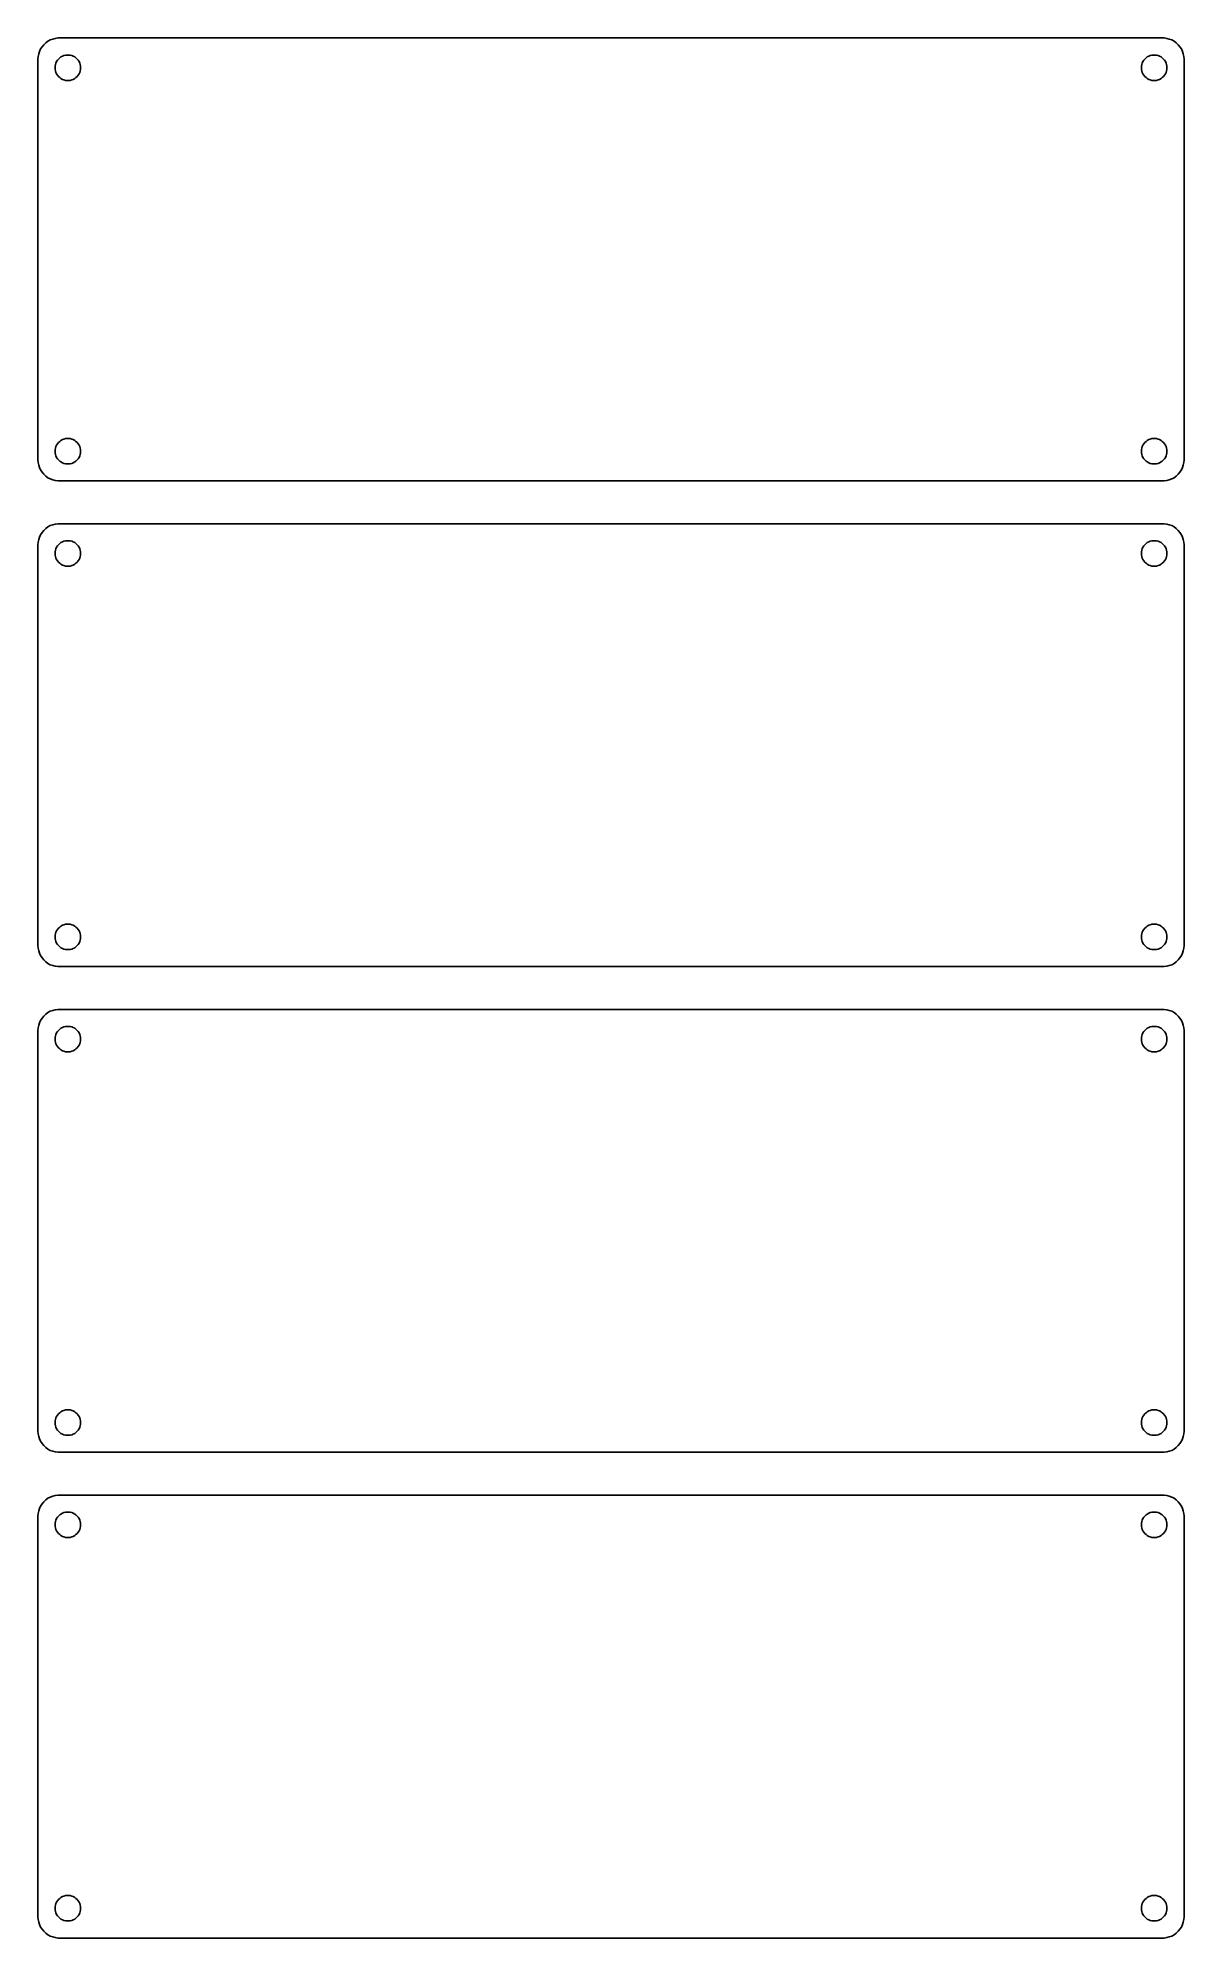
# Model space of a CAD drawing. Header units: metres. Extents: x -134 to 134, y 290 to 736.
import ezdxf

# ---------------------------------------------------------------- set-up
doc = ezdxf.new("R2010")
doc.units = ezdxf.units.M

msp = doc.modelspace()

# ---------------------------------------------------------------- linework, layer by layer
for p, q in [((-130.437, 735.911), (-131.045, 735.755)), ((-129.814, 735.99), (-130.437, 735.911)), ((129.814, 735.99), (-129.814, 735.99)), ((130.437, 735.911), (129.814, 735.99)), ((131.045, 735.755), (130.437, 735.911)), ((-134.461, 731.627), (-134.5, 731)), ((-134.343, 732.243), (-134.461, 731.627)), ((-134.149, 732.841), (-134.343, 732.243)), ((-133.882, 733.409), (-134.149, 732.841)), ((-133.545, 733.939), (-133.882, 733.409)), ((-133.145, 734.423), (-133.545, 733.939)), ((-132.687, 734.853), (-133.145, 734.423)), ((-132.179, 735.222), (-132.687, 734.853)), ((-131.629, 735.524), (-132.179, 735.222)), ((-131.045, 735.755), (-131.629, 735.524)), ((-129.412, 731.312), (-129.107, 731.533)), ((-129.107, 731.533), (-128.777, 731.714)), ((-128.777, 731.714), (-128.427, 731.853)), ((-128.427, 731.853), (-128.062, 731.947)), ((-128.062, 731.947), (-127.688, 731.994)), ((-127.688, 731.994), (-127.312, 731.994)), ((-127.312, 731.994), (-126.938, 731.947)), ((-126.938, 731.947), (-126.573, 731.853)), ((-126.573, 731.853), (-126.223, 731.714)), ((-126.223, 731.714), (-125.893, 731.533)), ((-125.893, 731.533), (-125.588, 731.312)), ((125.588, 731.312), (125.893, 731.533)), ((125.893, 731.533), (126.223, 731.714)), ((126.223, 731.714), (126.573, 731.853)), ((126.573, 731.853), (126.938, 731.947)), ((126.938, 731.947), (127.312, 731.994)), ((127.312, 731.994), (127.688, 731.994)), ((127.688, 731.994), (128.062, 731.947)), ((128.062, 731.947), (128.427, 731.853)), ((128.427, 731.853), (128.777, 731.714)), ((128.777, 731.714), (129.107, 731.533)), ((129.107, 731.533), (129.412, 731.312)), ((131.629, 735.524), (131.045, 735.755)), ((132.179, 735.222), (131.629, 735.524)), ((132.687, 734.853), (132.179, 735.222)), ((133.145, 734.423), (132.687, 734.853)), ((133.545, 733.939), (133.145, 734.423)), ((133.882, 733.409), (133.545, 733.939)), ((134.149, 732.841), (133.882, 733.409)), ((134.343, 732.243), (134.149, 732.841)), ((134.461, 731.627), (134.343, 732.243)), ((134.5, 731), (134.461, 731.627)), ((-134.5, 731), (-134.5, 637)), ((-130.5, 729), (-130.476, 729.376)), ((-130.476, 728.624), (-130.5, 729)), ((-130.476, 729.376), (-130.406, 729.746)), ((-130.406, 728.254), (-130.476, 728.624)), ((-130.406, 729.746), (-130.289, 730.104)), ((-130.289, 727.896), (-130.406, 728.254)), ((-130.289, 730.104), (-130.129, 730.445)), ((-130.129, 727.555), (-130.289, 727.896)), ((-130.129, 730.445), (-129.927, 730.763)), ((-129.927, 727.237), (-130.129, 727.555)), ((-129.927, 730.763), (-129.687, 731.054)), ((-129.687, 726.946), (-129.927, 727.237)), ((-129.687, 731.054), (-129.412, 731.312)), ((-125.588, 731.312), (-125.313, 731.054)), ((-125.313, 731.054), (-125.073, 730.763)), ((-125.073, 727.237), (-125.313, 726.946)), ((-125.073, 730.763), (-124.871, 730.445)), ((-124.871, 727.555), (-125.073, 727.237)), ((-124.871, 730.445), (-124.711, 730.104)), ((-124.711, 727.896), (-124.871, 727.555)), ((-124.711, 730.104), (-124.594, 729.746)), ((-124.594, 728.254), (-124.711, 727.896)), ((-124.594, 729.746), (-124.524, 729.376)), ((-124.524, 728.624), (-124.594, 728.254)), ((-124.524, 729.376), (-124.5, 729)), ((-124.5, 729), (-124.524, 728.624)), ((124.5, 729), (124.524, 729.376)), ((124.524, 728.624), (124.5, 729)), ((124.524, 729.376), (124.594, 729.746)), ((124.594, 728.254), (124.524, 728.624)), ((124.594, 729.746), (124.711, 730.104)), ((124.711, 727.896), (124.594, 728.254)), ((124.711, 730.104), (124.871, 730.445)), ((124.871, 727.555), (124.711, 727.896)), ((124.871, 730.445), (125.073, 730.763)), ((125.073, 727.237), (124.871, 727.555)), ((125.073, 730.763), (125.313, 731.054)), ((125.313, 726.946), (125.073, 727.237)), ((125.313, 731.054), (125.588, 731.312)), ((129.412, 731.312), (129.687, 731.054)), ((129.687, 731.054), (129.927, 730.763)), ((129.927, 727.237), (129.687, 726.946)), ((129.927, 730.763), (130.129, 730.445)), ((130.129, 727.555), (129.927, 727.237)), ((130.129, 730.445), (130.289, 730.104)), ((130.289, 727.896), (130.129, 727.555)), ((130.289, 730.104), (130.406, 729.746)), ((130.406, 728.254), (130.289, 727.896)), ((130.406, 729.746), (130.476, 729.376)), ((130.476, 728.624), (130.406, 728.254)), ((130.476, 729.376), (130.5, 729)), ((130.5, 729), (130.476, 728.624)), ((134.5, 637), (134.5, 731)), ((-129.412, 726.688), (-129.687, 726.946)), ((-129.107, 726.467), (-129.412, 726.688)), ((-128.777, 726.286), (-129.107, 726.467)), ((-128.427, 726.147), (-128.777, 726.286)), ((-128.062, 726.053), (-128.427, 726.147)), ((-127.688, 726.006), (-128.062, 726.053)), ((-127.312, 726.006), (-127.688, 726.006)), ((-126.938, 726.053), (-127.312, 726.006)), ((-126.573, 726.147), (-126.938, 726.053)), ((-126.223, 726.286), (-126.573, 726.147)), ((-125.893, 726.467), (-126.223, 726.286)), ((-125.588, 726.688), (-125.893, 726.467)), ((-125.313, 726.946), (-125.588, 726.688)), ((125.588, 726.688), (125.313, 726.946)), ((125.893, 726.467), (125.588, 726.688)), ((126.223, 726.286), (125.893, 726.467)), ((126.573, 726.147), (126.223, 726.286)), ((126.938, 726.053), (126.573, 726.147)), ((127.312, 726.006), (126.938, 726.053)), ((127.688, 726.006), (127.312, 726.006)), ((128.062, 726.053), (127.688, 726.006)), ((128.427, 726.147), (128.062, 726.053)), ((128.777, 726.286), (128.427, 726.147)), ((129.107, 726.467), (128.777, 726.286)), ((129.412, 726.688), (129.107, 726.467)), ((129.687, 726.946), (129.412, 726.688)), ((-130.5, 639), (-130.476, 639.376)), ((-130.476, 638.624), (-130.5, 639)), ((-130.476, 639.376), (-130.406, 639.746)), ((-130.406, 638.254), (-130.476, 638.624)), ((-130.406, 639.746), (-130.289, 640.104)), ((-130.289, 637.896), (-130.406, 638.254)), ((-130.289, 640.104), (-130.129, 640.445)), ((-130.129, 637.555), (-130.289, 637.896)), ((-130.129, 640.445), (-129.927, 640.763)), ((-129.927, 640.763), (-129.687, 641.054)), ((-129.687, 641.054), (-129.412, 641.312)), ((-129.412, 641.312), (-129.107, 641.533)), ((-129.107, 641.533), (-128.777, 641.714)), ((-128.777, 641.714), (-128.427, 641.853)), ((-128.427, 641.853), (-128.062, 641.947)), ((-128.062, 641.947), (-127.688, 641.994)), ((-127.688, 641.994), (-127.312, 641.994)), ((-127.312, 641.994), (-126.938, 641.947)), ((-126.938, 641.947), (-126.573, 641.853)), ((-126.573, 641.853), (-126.223, 641.714)), ((-126.223, 641.714), (-125.893, 641.533)), ((-125.893, 641.533), (-125.588, 641.312)), ((-125.588, 641.312), (-125.313, 641.054)), ((-125.313, 641.054), (-125.073, 640.763)), ((-125.073, 640.763), (-124.871, 640.445)), ((-124.871, 640.445), (-124.711, 640.104)), ((-124.711, 637.896), (-124.871, 637.555)), ((-124.711, 640.104), (-124.594, 639.746)), ((-124.594, 638.254), (-124.711, 637.896)), ((-124.594, 639.746), (-124.524, 639.376)), ((-124.524, 638.624), (-124.594, 638.254)), ((-124.524, 639.376), (-124.5, 639)), ((-124.5, 639), (-124.524, 638.624)), ((124.5, 639), (124.524, 639.376)), ((124.524, 638.624), (124.5, 639)), ((124.524, 639.376), (124.594, 639.746)), ((124.594, 638.254), (124.524, 638.624)), ((124.594, 639.746), (124.711, 640.104)), ((124.711, 637.896), (124.594, 638.254)), ((124.711, 640.104), (124.871, 640.445)), ((124.871, 637.555), (124.711, 637.896)), ((124.871, 640.445), (125.073, 640.763)), ((125.073, 640.763), (125.313, 641.054)), ((125.313, 641.054), (125.588, 641.312)), ((125.588, 641.312), (125.893, 641.533)), ((125.893, 641.533), (126.223, 641.714)), ((126.223, 641.714), (126.573, 641.853)), ((126.573, 641.853), (126.938, 641.947)), ((126.938, 641.947), (127.312, 641.994)), ((127.312, 641.994), (127.688, 641.994)), ((127.688, 641.994), (128.062, 641.947)), ((128.062, 641.947), (128.427, 641.853)), ((128.427, 641.853), (128.777, 641.714)), ((128.777, 641.714), (129.107, 641.533)), ((129.107, 641.533), (129.412, 641.312)), ((129.412, 641.312), (129.687, 641.054)), ((129.687, 641.054), (129.927, 640.763)), ((129.927, 640.763), (130.129, 640.445)), ((130.129, 640.445), (130.289, 640.104)), ((130.289, 637.896), (130.129, 637.555)), ((130.289, 640.104), (130.406, 639.746)), ((130.406, 638.254), (130.289, 637.896)), ((130.406, 639.746), (130.476, 639.376)), ((130.476, 638.624), (130.406, 638.254)), ((130.476, 639.376), (130.5, 639)), ((130.5, 639), (130.476, 638.624)), ((-134.5, 637), (-134.461, 636.373)), ((-134.461, 636.373), (-134.343, 635.757)), ((-134.343, 635.757), (-134.149, 635.159)), ((-134.149, 635.159), (-133.882, 634.591)), ((-133.882, 634.591), (-133.545, 634.061)), ((-133.545, 634.061), (-133.145, 633.577)), ((-133.145, 633.577), (-132.687, 633.147)), ((-129.927, 637.237), (-130.129, 637.555)), ((-129.687, 636.946), (-129.927, 637.237)), ((-129.412, 636.688), (-129.687, 636.946)), ((-129.107, 636.467), (-129.412, 636.688)), ((-128.777, 636.286), (-129.107, 636.467)), ((-128.427, 636.147), (-128.777, 636.286)), ((-128.062, 636.053), (-128.427, 636.147)), ((-127.688, 636.006), (-128.062, 636.053)), ((-127.312, 636.006), (-127.688, 636.006)), ((-126.938, 636.053), (-127.312, 636.006)), ((-126.573, 636.147), (-126.938, 636.053)), ((-126.223, 636.286), (-126.573, 636.147)), ((-125.893, 636.467), (-126.223, 636.286)), ((-125.588, 636.688), (-125.893, 636.467)), ((-125.313, 636.946), (-125.588, 636.688)), ((-125.073, 637.237), (-125.313, 636.946)), ((-124.871, 637.555), (-125.073, 637.237)), ((125.073, 637.237), (124.871, 637.555)), ((125.313, 636.946), (125.073, 637.237)), ((125.588, 636.688), (125.313, 636.946)), ((125.893, 636.467), (125.588, 636.688)), ((126.223, 636.286), (125.893, 636.467)), ((126.573, 636.147), (126.223, 636.286)), ((126.938, 636.053), (126.573, 636.147)), ((127.312, 636.006), (126.938, 636.053)), ((127.688, 636.006), (127.312, 636.006)), ((128.062, 636.053), (127.688, 636.006)), ((128.427, 636.147), (128.062, 636.053)), ((128.777, 636.286), (128.427, 636.147)), ((129.107, 636.467), (128.777, 636.286)), ((129.412, 636.688), (129.107, 636.467)), ((129.687, 636.946), (129.412, 636.688)), ((129.927, 637.237), (129.687, 636.946)), ((130.129, 637.555), (129.927, 637.237)), ((132.687, 633.147), (133.145, 633.577)), ((133.145, 633.577), (133.545, 634.061)), ((133.545, 634.061), (133.882, 634.591)), ((133.882, 634.591), (134.149, 635.159)), ((134.149, 635.159), (134.343, 635.757)), ((134.343, 635.757), (134.461, 636.373)), ((134.461, 636.373), (134.5, 637)), ((-132.687, 633.147), (-132.179, 632.778)), ((-132.179, 632.778), (-131.629, 632.476)), ((-131.629, 632.476), (-131.045, 632.245)), ((-131.045, 632.245), (-130.437, 632.089)), ((-130.437, 632.089), (-129.814, 632.01)), ((-129.814, 632.01), (129.814, 632.01)), ((129.814, 632.01), (130.437, 632.089)), ((130.437, 632.089), (131.045, 632.245)), ((131.045, 632.245), (131.629, 632.476)), ((131.629, 632.476), (132.179, 632.778)), ((132.179, 632.778), (132.687, 633.147)), ((-133.545, 619.939), (-133.882, 619.409)), ((-133.145, 620.423), (-133.545, 619.939)), ((-132.687, 620.853), (-133.145, 620.423)), ((-132.179, 621.222), (-132.687, 620.853)), ((-131.629, 621.524), (-132.179, 621.222)), ((-131.045, 621.755), (-131.629, 621.524)), ((-130.437, 621.911), (-131.045, 621.755)), ((-129.814, 621.99), (-130.437, 621.911)), ((129.814, 621.99), (-129.814, 621.99)), ((130.437, 621.911), (129.814, 621.99)), ((131.045, 621.755), (130.437, 621.911)), ((131.629, 621.524), (131.045, 621.755)), ((132.179, 621.222), (131.629, 621.524)), ((132.687, 620.853), (132.179, 621.222)), ((133.145, 620.423), (132.687, 620.853)), ((133.545, 619.939), (133.145, 620.423)), ((133.882, 619.409), (133.545, 619.939)), ((-134.461, 617.627), (-134.5, 617)), ((-134.5, 617), (-134.5, 523)), ((-134.343, 618.243), (-134.461, 617.627)), ((-134.149, 618.841), (-134.343, 618.243)), ((-133.882, 619.409), (-134.149, 618.841)), ((-130.476, 615.376), (-130.406, 615.746)), ((-130.406, 615.746), (-130.289, 616.104)), ((-130.289, 616.104), (-130.129, 616.445)), ((-130.129, 616.445), (-129.927, 616.763)), ((-129.927, 616.763), (-129.687, 617.054)), ((-129.687, 617.054), (-129.412, 617.312)), ((-129.412, 617.312), (-129.107, 617.533)), ((-129.107, 617.533), (-128.777, 617.714)), ((-128.777, 617.714), (-128.427, 617.853)), ((-128.427, 617.853), (-128.062, 617.947)), ((-128.062, 617.947), (-127.688, 617.994)), ((-127.688, 617.994), (-127.312, 617.994)), ((-127.312, 617.994), (-126.938, 617.947)), ((-126.938, 617.947), (-126.573, 617.853)), ((-126.573, 617.853), (-126.223, 617.714)), ((-126.223, 617.714), (-125.893, 617.533)), ((-125.893, 617.533), (-125.588, 617.312)), ((-125.588, 617.312), (-125.313, 617.054)), ((-125.313, 617.054), (-125.073, 616.763)), ((-125.073, 616.763), (-124.871, 616.445)), ((-124.871, 616.445), (-124.711, 616.104)), ((-124.711, 616.104), (-124.594, 615.746)), ((-124.594, 615.746), (-124.524, 615.376)), ((124.524, 615.376), (124.594, 615.746)), ((124.594, 615.746), (124.711, 616.104)), ((124.711, 616.104), (124.871, 616.445)), ((124.871, 616.445), (125.073, 616.763)), ((125.073, 616.763), (125.313, 617.054)), ((125.313, 617.054), (125.588, 617.312)), ((125.588, 617.312), (125.893, 617.533)), ((125.893, 617.533), (126.223, 617.714)), ((126.223, 617.714), (126.573, 617.853)), ((126.573, 617.853), (126.938, 617.947)), ((126.938, 617.947), (127.312, 617.994)), ((127.312, 617.994), (127.688, 617.994)), ((127.688, 617.994), (128.062, 617.947)), ((128.062, 617.947), (128.427, 617.853)), ((128.427, 617.853), (128.777, 617.714)), ((128.777, 617.714), (129.107, 617.533)), ((129.107, 617.533), (129.412, 617.312)), ((129.412, 617.312), (129.687, 617.054)), ((129.687, 617.054), (129.927, 616.763)), ((129.927, 616.763), (130.129, 616.445)), ((130.129, 616.445), (130.289, 616.104)), ((130.289, 616.104), (130.406, 615.746)), ((130.406, 615.746), (130.476, 615.376)), ((134.149, 618.841), (133.882, 619.409)), ((134.343, 618.243), (134.149, 618.841)), ((134.461, 617.627), (134.343, 618.243)), ((134.5, 617), (134.461, 617.627)), ((134.5, 523), (134.5, 617)), ((-130.5, 615), (-130.476, 615.376)), ((-130.476, 614.624), (-130.5, 615)), ((-130.406, 614.254), (-130.476, 614.624)), ((-130.289, 613.896), (-130.406, 614.254)), ((-130.129, 613.555), (-130.289, 613.896)), ((-129.927, 613.237), (-130.129, 613.555)), ((-129.687, 612.946), (-129.927, 613.237)), ((-129.412, 612.688), (-129.687, 612.946)), ((-129.107, 612.467), (-129.412, 612.688)), ((-128.777, 612.286), (-129.107, 612.467)), ((-128.427, 612.147), (-128.777, 612.286)), ((-128.062, 612.053), (-128.427, 612.147)), ((-127.688, 612.006), (-128.062, 612.053)), ((-127.312, 612.006), (-127.688, 612.006)), ((-126.938, 612.053), (-127.312, 612.006)), ((-126.573, 612.147), (-126.938, 612.053)), ((-126.223, 612.286), (-126.573, 612.147)), ((-125.893, 612.467), (-126.223, 612.286)), ((-125.588, 612.688), (-125.893, 612.467)), ((-125.313, 612.946), (-125.588, 612.688)), ((-125.073, 613.237), (-125.313, 612.946)), ((-124.871, 613.555), (-125.073, 613.237)), ((-124.711, 613.896), (-124.871, 613.555)), ((-124.594, 614.254), (-124.711, 613.896)), ((-124.524, 614.624), (-124.594, 614.254)), ((-124.524, 615.376), (-124.5, 615)), ((-124.5, 615), (-124.524, 614.624)), ((124.5, 615), (124.524, 615.376)), ((124.524, 614.624), (124.5, 615)), ((124.594, 614.254), (124.524, 614.624)), ((124.711, 613.896), (124.594, 614.254)), ((124.871, 613.555), (124.711, 613.896)), ((125.073, 613.237), (124.871, 613.555)), ((125.313, 612.946), (125.073, 613.237)), ((125.588, 612.688), (125.313, 612.946)), ((125.893, 612.467), (125.588, 612.688)), ((126.223, 612.286), (125.893, 612.467)), ((126.573, 612.147), (126.223, 612.286)), ((126.938, 612.053), (126.573, 612.147)), ((127.312, 612.006), (126.938, 612.053)), ((127.688, 612.006), (127.312, 612.006)), ((128.062, 612.053), (127.688, 612.006)), ((128.427, 612.147), (128.062, 612.053)), ((128.777, 612.286), (128.427, 612.147)), ((129.107, 612.467), (128.777, 612.286)), ((129.412, 612.688), (129.107, 612.467)), ((129.687, 612.946), (129.412, 612.688)), ((129.927, 613.237), (129.687, 612.946)), ((130.129, 613.555), (129.927, 613.237)), ((130.289, 613.896), (130.129, 613.555)), ((130.406, 614.254), (130.289, 613.896)), ((130.476, 614.624), (130.406, 614.254)), ((130.476, 615.376), (130.5, 615)), ((130.5, 615), (130.476, 614.624)), ((-130.289, 526.104), (-130.129, 526.445)), ((-130.129, 526.445), (-129.927, 526.763)), ((-129.927, 526.763), (-129.687, 527.054)), ((-129.687, 527.054), (-129.412, 527.312)), ((-129.412, 527.312), (-129.107, 527.533)), ((-129.107, 527.533), (-128.777, 527.714)), ((-128.777, 527.714), (-128.427, 527.853)), ((-128.427, 527.853), (-128.062, 527.947)), ((-128.062, 527.947), (-127.688, 527.994)), ((-127.688, 527.994), (-127.312, 527.994)), ((-127.312, 527.994), (-126.938, 527.947)), ((-126.938, 527.947), (-126.573, 527.853)), ((-126.573, 527.853), (-126.223, 527.714)), ((-126.223, 527.714), (-125.893, 527.533)), ((-125.893, 527.533), (-125.588, 527.312)), ((-125.588, 527.312), (-125.313, 527.054)), ((-125.313, 527.054), (-125.073, 526.763)), ((-125.073, 526.763), (-124.871, 526.445)), ((-124.871, 526.445), (-124.711, 526.104)), ((124.711, 526.104), (124.871, 526.445)), ((124.871, 526.445), (125.073, 526.763)), ((125.073, 526.763), (125.313, 527.054)), ((125.313, 527.054), (125.588, 527.312)), ((125.588, 527.312), (125.893, 527.533)), ((125.893, 527.533), (126.223, 527.714)), ((126.223, 527.714), (126.573, 527.853)), ((126.573, 527.853), (126.938, 527.947)), ((126.938, 527.947), (127.312, 527.994)), ((127.312, 527.994), (127.688, 527.994)), ((127.688, 527.994), (128.062, 527.947)), ((128.062, 527.947), (128.427, 527.853)), ((128.427, 527.853), (128.777, 527.714)), ((128.777, 527.714), (129.107, 527.533)), ((129.107, 527.533), (129.412, 527.312)), ((129.412, 527.312), (129.687, 527.054)), ((129.687, 527.054), (129.927, 526.763)), ((129.927, 526.763), (130.129, 526.445)), ((130.129, 526.445), (130.289, 526.104)), ((-134.5, 523), (-134.461, 522.373)), ((-134.461, 522.373), (-134.343, 521.757)), ((-130.5, 525), (-130.476, 525.376)), ((-130.476, 524.624), (-130.5, 525)), ((-130.476, 525.376), (-130.406, 525.746)), ((-130.406, 524.254), (-130.476, 524.624)), ((-130.406, 525.746), (-130.289, 526.104)), ((-130.289, 523.896), (-130.406, 524.254)), ((-130.129, 523.555), (-130.289, 523.896)), ((-129.927, 523.237), (-130.129, 523.555)), ((-129.687, 522.946), (-129.927, 523.237)), ((-129.412, 522.688), (-129.687, 522.946)), ((-129.107, 522.467), (-129.412, 522.688)), ((-128.777, 522.286), (-129.107, 522.467)), ((-128.427, 522.147), (-128.777, 522.286)), ((-128.062, 522.053), (-128.427, 522.147)), ((-127.688, 522.006), (-128.062, 522.053)), ((-127.312, 522.006), (-127.688, 522.006)), ((-126.938, 522.053), (-127.312, 522.006)), ((-126.573, 522.147), (-126.938, 522.053)), ((-126.223, 522.286), (-126.573, 522.147)), ((-125.893, 522.467), (-126.223, 522.286)), ((-125.588, 522.688), (-125.893, 522.467)), ((-125.313, 522.946), (-125.588, 522.688)), ((-125.073, 523.237), (-125.313, 522.946)), ((-124.871, 523.555), (-125.073, 523.237)), ((-124.711, 523.896), (-124.871, 523.555)), ((-124.711, 526.104), (-124.594, 525.746)), ((-124.594, 524.254), (-124.711, 523.896)), ((-124.594, 525.746), (-124.524, 525.376)), ((-124.524, 524.624), (-124.594, 524.254)), ((-124.524, 525.376), (-124.5, 525)), ((-124.5, 525), (-124.524, 524.624)), ((124.5, 525), (124.524, 525.376)), ((124.524, 524.624), (124.5, 525)), ((124.524, 525.376), (124.594, 525.746)), ((124.594, 524.254), (124.524, 524.624)), ((124.594, 525.746), (124.711, 526.104)), ((124.711, 523.896), (124.594, 524.254)), ((124.871, 523.555), (124.711, 523.896)), ((125.073, 523.237), (124.871, 523.555)), ((125.313, 522.946), (125.073, 523.237)), ((125.588, 522.688), (125.313, 522.946)), ((125.893, 522.467), (125.588, 522.688)), ((126.223, 522.286), (125.893, 522.467)), ((126.573, 522.147), (126.223, 522.286)), ((126.938, 522.053), (126.573, 522.147)), ((127.312, 522.006), (126.938, 522.053)), ((127.688, 522.006), (127.312, 522.006)), ((128.062, 522.053), (127.688, 522.006)), ((128.427, 522.147), (128.062, 522.053)), ((128.777, 522.286), (128.427, 522.147)), ((129.107, 522.467), (128.777, 522.286)), ((129.412, 522.688), (129.107, 522.467)), ((129.687, 522.946), (129.412, 522.688)), ((129.927, 523.237), (129.687, 522.946)), ((130.129, 523.555), (129.927, 523.237)), ((130.289, 523.896), (130.129, 523.555)), ((130.289, 526.104), (130.406, 525.746)), ((130.406, 524.254), (130.289, 523.896)), ((130.406, 525.746), (130.476, 525.376)), ((130.476, 524.624), (130.406, 524.254)), ((130.476, 525.376), (130.5, 525)), ((130.5, 525), (130.476, 524.624)), ((134.343, 521.757), (134.461, 522.373)), ((134.461, 522.373), (134.5, 523)), ((-134.343, 521.757), (-134.149, 521.159)), ((-134.149, 521.159), (-133.882, 520.591)), ((-133.882, 520.591), (-133.545, 520.061)), ((-133.545, 520.061), (-133.145, 519.577)), ((-133.145, 519.577), (-132.687, 519.147)), ((-132.687, 519.147), (-132.179, 518.778)), ((-132.179, 518.778), (-131.629, 518.476)), ((-131.629, 518.476), (-131.045, 518.245)), ((-131.045, 518.245), (-130.437, 518.089)), ((-130.437, 518.089), (-129.814, 518.01)), ((-129.814, 518.01), (129.814, 518.01)), ((129.814, 518.01), (130.437, 518.089)), ((130.437, 518.089), (131.045, 518.245)), ((131.045, 518.245), (131.629, 518.476)), ((131.629, 518.476), (132.179, 518.778)), ((132.179, 518.778), (132.687, 519.147)), ((132.687, 519.147), (133.145, 519.577)), ((133.145, 519.577), (133.545, 520.061)), ((133.545, 520.061), (133.882, 520.591)), ((133.882, 520.591), (134.149, 521.159)), ((134.149, 521.159), (134.343, 521.757)), ((-134.343, 504.243), (-134.461, 503.627)), ((-134.149, 504.841), (-134.343, 504.243)), ((-133.882, 505.409), (-134.149, 504.841)), ((-133.545, 505.939), (-133.882, 505.409)), ((-133.145, 506.423), (-133.545, 505.939)), ((-132.687, 506.853), (-133.145, 506.423)), ((-132.179, 507.222), (-132.687, 506.853)), ((-131.629, 507.524), (-132.179, 507.222)), ((-131.045, 507.755), (-131.629, 507.524)), ((-130.437, 507.911), (-131.045, 507.755)), ((-129.814, 507.99), (-130.437, 507.911)), ((129.814, 507.99), (-129.814, 507.99)), ((-128.062, 503.947), (-127.688, 503.994)), ((-127.688, 503.994), (-127.312, 503.994)), ((-127.312, 503.994), (-126.938, 503.947)), ((126.938, 503.947), (127.312, 503.994)), ((127.312, 503.994), (127.688, 503.994)), ((127.688, 503.994), (128.062, 503.947)), ((130.437, 507.911), (129.814, 507.99)), ((131.045, 507.755), (130.437, 507.911)), ((131.629, 507.524), (131.045, 507.755)), ((132.179, 507.222), (131.629, 507.524)), ((132.687, 506.853), (132.179, 507.222)), ((133.145, 506.423), (132.687, 506.853)), ((133.545, 505.939), (133.145, 506.423)), ((133.882, 505.409), (133.545, 505.939)), ((134.149, 504.841), (133.882, 505.409)), ((134.343, 504.243), (134.149, 504.841)), ((134.461, 503.627), (134.343, 504.243)), ((-134.461, 503.627), (-134.5, 503)), ((-134.5, 503), (-134.5, 409)), ((-130.5, 501), (-130.476, 501.376)), ((-130.476, 500.624), (-130.5, 501)), ((-130.476, 501.376), (-130.406, 501.746)), ((-130.406, 500.254), (-130.476, 500.624)), ((-130.406, 501.746), (-130.289, 502.104)), ((-130.289, 499.896), (-130.406, 500.254)), ((-130.289, 502.104), (-130.129, 502.445)), ((-130.129, 499.555), (-130.289, 499.896)), ((-130.129, 502.445), (-129.927, 502.763)), ((-129.927, 499.237), (-130.129, 499.555)), ((-129.927, 502.763), (-129.687, 503.054)), ((-129.687, 503.054), (-129.412, 503.312)), ((-129.412, 503.312), (-129.107, 503.533)), ((-129.107, 503.533), (-128.777, 503.714)), ((-128.777, 503.714), (-128.427, 503.853)), ((-128.427, 503.853), (-128.062, 503.947)), ((-126.938, 503.947), (-126.573, 503.853)), ((-126.573, 503.853), (-126.223, 503.714)), ((-126.223, 503.714), (-125.893, 503.533)), ((-125.893, 503.533), (-125.588, 503.312)), ((-125.588, 503.312), (-125.313, 503.054)), ((-125.313, 503.054), (-125.073, 502.763)), ((-125.073, 502.763), (-124.871, 502.445)), ((-124.871, 499.555), (-125.073, 499.237)), ((-124.871, 502.445), (-124.711, 502.104)), ((-124.711, 499.896), (-124.871, 499.555)), ((-124.711, 502.104), (-124.594, 501.746)), ((-124.594, 500.254), (-124.711, 499.896)), ((-124.594, 501.746), (-124.524, 501.376)), ((-124.524, 500.624), (-124.594, 500.254)), ((-124.524, 501.376), (-124.5, 501)), ((-124.5, 501), (-124.524, 500.624)), ((124.5, 501), (124.524, 501.376)), ((124.524, 500.624), (124.5, 501)), ((124.524, 501.376), (124.594, 501.746)), ((124.594, 500.254), (124.524, 500.624)), ((124.594, 501.746), (124.711, 502.104)), ((124.711, 499.896), (124.594, 500.254)), ((124.711, 502.104), (124.871, 502.445)), ((124.871, 499.555), (124.711, 499.896)), ((124.871, 502.445), (125.073, 502.763)), ((125.073, 499.237), (124.871, 499.555)), ((125.073, 502.763), (125.313, 503.054)), ((125.313, 503.054), (125.588, 503.312)), ((125.588, 503.312), (125.893, 503.533)), ((125.893, 503.533), (126.223, 503.714)), ((126.223, 503.714), (126.573, 503.853)), ((126.573, 503.853), (126.938, 503.947)), ((128.062, 503.947), (128.427, 503.853)), ((128.427, 503.853), (128.777, 503.714)), ((128.777, 503.714), (129.107, 503.533)), ((129.107, 503.533), (129.412, 503.312)), ((129.412, 503.312), (129.687, 503.054)), ((129.687, 503.054), (129.927, 502.763)), ((129.927, 502.763), (130.129, 502.445)), ((130.129, 499.555), (129.927, 499.237)), ((130.129, 502.445), (130.289, 502.104)), ((130.289, 499.896), (130.129, 499.555)), ((130.289, 502.104), (130.406, 501.746)), ((130.406, 500.254), (130.289, 499.896)), ((130.406, 501.746), (130.476, 501.376)), ((130.476, 500.624), (130.406, 500.254)), ((130.476, 501.376), (130.5, 501)), ((130.5, 501), (130.476, 500.624)), ((134.5, 503), (134.461, 503.627)), ((134.5, 409), (134.5, 503)), ((-129.687, 498.946), (-129.927, 499.237)), ((-129.412, 498.688), (-129.687, 498.946)), ((-129.107, 498.467), (-129.412, 498.688)), ((-128.777, 498.286), (-129.107, 498.467)), ((-128.427, 498.147), (-128.777, 498.286)), ((-128.062, 498.053), (-128.427, 498.147)), ((-127.688, 498.006), (-128.062, 498.053)), ((-127.312, 498.006), (-127.688, 498.006)), ((-126.938, 498.053), (-127.312, 498.006)), ((-126.573, 498.147), (-126.938, 498.053)), ((-126.223, 498.286), (-126.573, 498.147)), ((-125.893, 498.467), (-126.223, 498.286)), ((-125.588, 498.688), (-125.893, 498.467)), ((-125.313, 498.946), (-125.588, 498.688)), ((-125.073, 499.237), (-125.313, 498.946)), ((125.313, 498.946), (125.073, 499.237)), ((125.588, 498.688), (125.313, 498.946)), ((125.893, 498.467), (125.588, 498.688)), ((126.223, 498.286), (125.893, 498.467)), ((126.573, 498.147), (126.223, 498.286)), ((126.938, 498.053), (126.573, 498.147)), ((127.312, 498.006), (126.938, 498.053)), ((127.688, 498.006), (127.312, 498.006)), ((128.062, 498.053), (127.688, 498.006)), ((128.427, 498.147), (128.062, 498.053)), ((128.777, 498.286), (128.427, 498.147)), ((129.107, 498.467), (128.777, 498.286)), ((129.412, 498.688), (129.107, 498.467)), ((129.687, 498.946), (129.412, 498.688)), ((129.927, 499.237), (129.687, 498.946)), ((-130.5, 411), (-130.476, 411.376)), ((-130.476, 410.624), (-130.5, 411)), ((-130.476, 411.376), (-130.406, 411.746)), ((-130.406, 410.254), (-130.476, 410.624)), ((-130.406, 411.746), (-130.289, 412.104)), ((-130.289, 412.104), (-130.129, 412.445)), ((-130.129, 412.445), (-129.927, 412.763)), ((-129.927, 412.763), (-129.687, 413.054)), ((-129.687, 413.054), (-129.412, 413.312)), ((-129.412, 413.312), (-129.107, 413.533)), ((-129.107, 413.533), (-128.777, 413.714)), ((-128.777, 413.714), (-128.427, 413.853)), ((-128.427, 413.853), (-128.062, 413.947)), ((-128.062, 413.947), (-127.688, 413.994)), ((-127.688, 413.994), (-127.312, 413.994)), ((-127.312, 413.994), (-126.938, 413.947)), ((-126.938, 413.947), (-126.573, 413.853)), ((-126.573, 413.853), (-126.223, 413.714)), ((-126.223, 413.714), (-125.893, 413.533)), ((-125.893, 413.533), (-125.588, 413.312)), ((-125.588, 413.312), (-125.313, 413.054)), ((-125.313, 413.054), (-125.073, 412.763)), ((-125.073, 412.763), (-124.871, 412.445)), ((-124.871, 412.445), (-124.711, 412.104)), ((-124.711, 412.104), (-124.594, 411.746)), ((-124.594, 411.746), (-124.524, 411.376)), ((-124.524, 410.624), (-124.594, 410.254)), ((-124.524, 411.376), (-124.5, 411)), ((-124.5, 411), (-124.524, 410.624)), ((124.5, 411), (124.524, 411.376)), ((124.524, 410.624), (124.5, 411)), ((124.524, 411.376), (124.594, 411.746)), ((124.594, 410.254), (124.524, 410.624)), ((124.594, 411.746), (124.711, 412.104)), ((124.711, 412.104), (124.871, 412.445)), ((124.871, 412.445), (125.073, 412.763)), ((125.073, 412.763), (125.313, 413.054)), ((125.313, 413.054), (125.588, 413.312)), ((125.588, 413.312), (125.893, 413.533)), ((125.893, 413.533), (126.223, 413.714)), ((126.223, 413.714), (126.573, 413.853)), ((126.573, 413.853), (126.938, 413.947)), ((126.938, 413.947), (127.312, 413.994)), ((127.312, 413.994), (127.688, 413.994)), ((127.688, 413.994), (128.062, 413.947)), ((128.062, 413.947), (128.427, 413.853)), ((128.427, 413.853), (128.777, 413.714)), ((128.777, 413.714), (129.107, 413.533)), ((129.107, 413.533), (129.412, 413.312)), ((129.412, 413.312), (129.687, 413.054)), ((129.687, 413.054), (129.927, 412.763)), ((129.927, 412.763), (130.129, 412.445)), ((130.129, 412.445), (130.289, 412.104)), ((130.289, 412.104), (130.406, 411.746)), ((130.406, 411.746), (130.476, 411.376)), ((130.476, 410.624), (130.406, 410.254)), ((130.476, 411.376), (130.5, 411)), ((130.5, 411), (130.476, 410.624)), ((-134.5, 409), (-134.461, 408.373)), ((-134.461, 408.373), (-134.343, 407.757)), ((-134.343, 407.757), (-134.149, 407.159)), ((-134.149, 407.159), (-133.882, 406.591)), ((-133.882, 406.591), (-133.545, 406.061)), ((-133.545, 406.061), (-133.145, 405.577)), ((-130.289, 409.896), (-130.406, 410.254)), ((-130.129, 409.555), (-130.289, 409.896)), ((-129.927, 409.237), (-130.129, 409.555)), ((-129.687, 408.946), (-129.927, 409.237)), ((-129.412, 408.688), (-129.687, 408.946)), ((-129.107, 408.467), (-129.412, 408.688)), ((-128.777, 408.286), (-129.107, 408.467)), ((-128.427, 408.147), (-128.777, 408.286)), ((-128.062, 408.053), (-128.427, 408.147)), ((-127.688, 408.006), (-128.062, 408.053)), ((-127.312, 408.006), (-127.688, 408.006)), ((-126.938, 408.053), (-127.312, 408.006)), ((-126.573, 408.147), (-126.938, 408.053)), ((-126.223, 408.286), (-126.573, 408.147)), ((-125.893, 408.467), (-126.223, 408.286)), ((-125.588, 408.688), (-125.893, 408.467)), ((-125.313, 408.946), (-125.588, 408.688)), ((-125.073, 409.237), (-125.313, 408.946)), ((-124.871, 409.555), (-125.073, 409.237)), ((-124.711, 409.896), (-124.871, 409.555)), ((-124.594, 410.254), (-124.711, 409.896)), ((124.711, 409.896), (124.594, 410.254)), ((124.871, 409.555), (124.711, 409.896)), ((125.073, 409.237), (124.871, 409.555)), ((125.313, 408.946), (125.073, 409.237)), ((125.588, 408.688), (125.313, 408.946)), ((125.893, 408.467), (125.588, 408.688)), ((126.223, 408.286), (125.893, 408.467)), ((126.573, 408.147), (126.223, 408.286)), ((126.938, 408.053), (126.573, 408.147)), ((127.312, 408.006), (126.938, 408.053)), ((127.688, 408.006), (127.312, 408.006)), ((128.062, 408.053), (127.688, 408.006)), ((128.427, 408.147), (128.062, 408.053)), ((128.777, 408.286), (128.427, 408.147)), ((129.107, 408.467), (128.777, 408.286)), ((129.412, 408.688), (129.107, 408.467)), ((129.687, 408.946), (129.412, 408.688)), ((129.927, 409.237), (129.687, 408.946)), ((130.129, 409.555), (129.927, 409.237)), ((130.289, 409.896), (130.129, 409.555)), ((130.406, 410.254), (130.289, 409.896)), ((133.145, 405.577), (133.545, 406.061)), ((133.545, 406.061), (133.882, 406.591)), ((133.882, 406.591), (134.149, 407.159)), ((134.149, 407.159), (134.343, 407.757)), ((134.343, 407.757), (134.461, 408.373)), ((134.461, 408.373), (134.5, 409)), ((-133.145, 405.577), (-132.687, 405.147)), ((-132.687, 405.147), (-132.179, 404.778)), ((-132.179, 404.778), (-131.629, 404.476)), ((-131.629, 404.476), (-131.045, 404.245)), ((-131.045, 404.245), (-130.437, 404.089)), ((-130.437, 404.089), (-129.814, 404.01)), ((-129.814, 404.01), (129.814, 404.01)), ((129.814, 404.01), (130.437, 404.089)), ((130.437, 404.089), (131.045, 404.245)), ((131.045, 404.245), (131.629, 404.476)), ((131.629, 404.476), (132.179, 404.778)), ((132.179, 404.778), (132.687, 405.147)), ((132.687, 405.147), (133.145, 405.577)), ((-132.687, 392.853), (-133.145, 392.423)), ((-132.179, 393.222), (-132.687, 392.853)), ((-131.629, 393.524), (-132.179, 393.222)), ((-131.045, 393.755), (-131.629, 393.524)), ((-130.437, 393.911), (-131.045, 393.755)), ((-129.814, 393.99), (-130.437, 393.911)), ((129.814, 393.99), (-129.814, 393.99)), ((130.437, 393.911), (129.814, 393.99)), ((131.045, 393.755), (130.437, 393.911)), ((131.629, 393.524), (131.045, 393.755)), ((132.179, 393.222), (131.629, 393.524)), ((132.687, 392.853), (132.179, 393.222)), ((133.145, 392.423), (132.687, 392.853)), ((-134.461, 389.627), (-134.5, 389)), ((-134.5, 389), (-134.5, 295)), ((-134.343, 390.243), (-134.461, 389.627)), ((-134.149, 390.841), (-134.343, 390.243)), ((-133.882, 391.409), (-134.149, 390.841)), ((-133.545, 391.939), (-133.882, 391.409)), ((-133.145, 392.423), (-133.545, 391.939)), ((-130.406, 387.746), (-130.289, 388.104)), ((-130.289, 388.104), (-130.129, 388.445)), ((-130.129, 388.445), (-129.927, 388.763)), ((-129.927, 388.763), (-129.687, 389.054)), ((-129.687, 389.054), (-129.412, 389.312)), ((-129.412, 389.312), (-129.107, 389.533)), ((-129.107, 389.533), (-128.777, 389.714)), ((-128.777, 389.714), (-128.427, 389.853)), ((-128.427, 389.853), (-128.062, 389.947)), ((-128.062, 389.947), (-127.688, 389.994)), ((-127.688, 389.994), (-127.312, 389.994)), ((-127.312, 389.994), (-126.938, 389.947)), ((-126.938, 389.947), (-126.573, 389.853)), ((-126.573, 389.853), (-126.223, 389.714)), ((-126.223, 389.714), (-125.893, 389.533)), ((-125.893, 389.533), (-125.588, 389.312)), ((-125.588, 389.312), (-125.313, 389.054)), ((-125.313, 389.054), (-125.073, 388.763)), ((-125.073, 388.763), (-124.871, 388.445)), ((-124.871, 388.445), (-124.711, 388.104)), ((-124.711, 388.104), (-124.594, 387.746)), ((124.594, 387.746), (124.711, 388.104)), ((124.711, 388.104), (124.871, 388.445)), ((124.871, 388.445), (125.073, 388.763)), ((125.073, 388.763), (125.313, 389.054)), ((125.313, 389.054), (125.588, 389.312)), ((125.588, 389.312), (125.893, 389.533)), ((125.893, 389.533), (126.223, 389.714)), ((126.223, 389.714), (126.573, 389.853)), ((126.573, 389.853), (126.938, 389.947)), ((126.938, 389.947), (127.312, 389.994)), ((127.312, 389.994), (127.688, 389.994)), ((127.688, 389.994), (128.062, 389.947)), ((128.062, 389.947), (128.427, 389.853)), ((128.427, 389.853), (128.777, 389.714)), ((128.777, 389.714), (129.107, 389.533)), ((129.107, 389.533), (129.412, 389.312)), ((129.412, 389.312), (129.687, 389.054)), ((129.687, 389.054), (129.927, 388.763)), ((129.927, 388.763), (130.129, 388.445)), ((130.129, 388.445), (130.289, 388.104)), ((130.289, 388.104), (130.406, 387.746)), ((133.545, 391.939), (133.145, 392.423)), ((133.882, 391.409), (133.545, 391.939)), ((134.149, 390.841), (133.882, 391.409)), ((134.343, 390.243), (134.149, 390.841)), ((134.461, 389.627), (134.343, 390.243)), ((134.5, 389), (134.461, 389.627)), ((134.5, 295), (134.5, 389)), ((-130.5, 387), (-130.476, 387.376)), ((-130.476, 386.624), (-130.5, 387)), ((-130.476, 387.376), (-130.406, 387.746)), ((-130.406, 386.254), (-130.476, 386.624)), ((-130.289, 385.896), (-130.406, 386.254)), ((-130.129, 385.555), (-130.289, 385.896)), ((-129.927, 385.237), (-130.129, 385.555)), ((-129.687, 384.946), (-129.927, 385.237)), ((-129.412, 384.688), (-129.687, 384.946)), ((-129.107, 384.467), (-129.412, 384.688)), ((-128.777, 384.286), (-129.107, 384.467)), ((-128.427, 384.147), (-128.777, 384.286)), ((-128.062, 384.053), (-128.427, 384.147)), ((-127.688, 384.006), (-128.062, 384.053)), ((-127.312, 384.006), (-127.688, 384.006)), ((-126.938, 384.053), (-127.312, 384.006)), ((-126.573, 384.147), (-126.938, 384.053)), ((-126.223, 384.286), (-126.573, 384.147)), ((-125.893, 384.467), (-126.223, 384.286)), ((-125.588, 384.688), (-125.893, 384.467)), ((-125.313, 384.946), (-125.588, 384.688)), ((-125.073, 385.237), (-125.313, 384.946)), ((-124.871, 385.555), (-125.073, 385.237)), ((-124.711, 385.896), (-124.871, 385.555)), ((-124.594, 386.254), (-124.711, 385.896)), ((-124.594, 387.746), (-124.524, 387.376)), ((-124.524, 386.624), (-124.594, 386.254)), ((-124.524, 387.376), (-124.5, 387)), ((-124.5, 387), (-124.524, 386.624)), ((124.5, 387), (124.524, 387.376)), ((124.524, 386.624), (124.5, 387)), ((124.524, 387.376), (124.594, 387.746)), ((124.594, 386.254), (124.524, 386.624)), ((124.711, 385.896), (124.594, 386.254)), ((124.871, 385.555), (124.711, 385.896)), ((125.073, 385.237), (124.871, 385.555)), ((125.313, 384.946), (125.073, 385.237)), ((125.588, 384.688), (125.313, 384.946)), ((125.893, 384.467), (125.588, 384.688)), ((126.223, 384.286), (125.893, 384.467)), ((126.573, 384.147), (126.223, 384.286)), ((126.938, 384.053), (126.573, 384.147)), ((127.312, 384.006), (126.938, 384.053)), ((127.688, 384.006), (127.312, 384.006)), ((128.062, 384.053), (127.688, 384.006)), ((128.427, 384.147), (128.062, 384.053)), ((128.777, 384.286), (128.427, 384.147)), ((129.107, 384.467), (128.777, 384.286)), ((129.412, 384.688), (129.107, 384.467)), ((129.687, 384.946), (129.412, 384.688)), ((129.927, 385.237), (129.687, 384.946)), ((130.129, 385.555), (129.927, 385.237)), ((130.289, 385.896), (130.129, 385.555)), ((130.406, 386.254), (130.289, 385.896)), ((130.406, 387.746), (130.476, 387.376)), ((130.476, 386.624), (130.406, 386.254)), ((130.476, 387.376), (130.5, 387)), ((130.5, 387), (130.476, 386.624)), ((-129.927, 298.763), (-129.687, 299.054)), ((-129.687, 299.054), (-129.412, 299.312)), ((-129.412, 299.312), (-129.107, 299.533)), ((-129.107, 299.533), (-128.777, 299.714)), ((-128.777, 299.714), (-128.427, 299.853)), ((-128.427, 299.853), (-128.062, 299.947)), ((-128.062, 299.947), (-127.688, 299.994)), ((-127.688, 299.994), (-127.312, 299.994)), ((-127.312, 299.994), (-126.938, 299.947)), ((-126.938, 299.947), (-126.573, 299.853)), ((-126.573, 299.853), (-126.223, 299.714)), ((-126.223, 299.714), (-125.893, 299.533)), ((-125.893, 299.533), (-125.588, 299.312)), ((-125.588, 299.312), (-125.313, 299.054)), ((-125.313, 299.054), (-125.073, 298.763)), ((125.073, 298.763), (125.313, 299.054)), ((125.313, 299.054), (125.588, 299.312)), ((125.588, 299.312), (125.893, 299.533)), ((125.893, 299.533), (126.223, 299.714)), ((126.223, 299.714), (126.573, 299.853)), ((126.573, 299.853), (126.938, 299.947)), ((126.938, 299.947), (127.312, 299.994)), ((127.312, 299.994), (127.688, 299.994)), ((127.688, 299.994), (128.062, 299.947)), ((128.062, 299.947), (128.427, 299.853)), ((128.427, 299.853), (128.777, 299.714)), ((128.777, 299.714), (129.107, 299.533)), ((129.107, 299.533), (129.412, 299.312)), ((129.412, 299.312), (129.687, 299.054)), ((129.687, 299.054), (129.927, 298.763)), ((-134.5, 295), (-134.461, 294.373)), ((-134.461, 294.373), (-134.343, 293.757)), ((-130.5, 297), (-130.476, 297.376)), ((-130.476, 296.624), (-130.5, 297)), ((-130.476, 297.376), (-130.406, 297.746)), ((-130.406, 296.254), (-130.476, 296.624)), ((-130.406, 297.746), (-130.289, 298.104)), ((-130.289, 295.896), (-130.406, 296.254)), ((-130.289, 298.104), (-130.129, 298.445)), ((-130.129, 295.555), (-130.289, 295.896)), ((-130.129, 298.445), (-129.927, 298.763)), ((-129.927, 295.237), (-130.129, 295.555)), ((-129.687, 294.946), (-129.927, 295.237)), ((-129.412, 294.688), (-129.687, 294.946)), ((-129.107, 294.467), (-129.412, 294.688)), ((-128.777, 294.286), (-129.107, 294.467)), ((-125.893, 294.467), (-126.223, 294.286)), ((-125.588, 294.688), (-125.893, 294.467)), ((-125.313, 294.946), (-125.588, 294.688)), ((-125.073, 295.237), (-125.313, 294.946)), ((-125.073, 298.763), (-124.871, 298.445)), ((-124.871, 295.555), (-125.073, 295.237)), ((-124.871, 298.445), (-124.711, 298.104)), ((-124.711, 295.896), (-124.871, 295.555)), ((-124.711, 298.104), (-124.594, 297.746)), ((-124.594, 296.254), (-124.711, 295.896)), ((-124.594, 297.746), (-124.524, 297.376)), ((-124.524, 296.624), (-124.594, 296.254)), ((-124.524, 297.376), (-124.5, 297)), ((-124.5, 297), (-124.524, 296.624)), ((124.5, 297), (124.524, 297.376)), ((124.524, 296.624), (124.5, 297)), ((124.524, 297.376), (124.594, 297.746)), ((124.594, 296.254), (124.524, 296.624)), ((124.594, 297.746), (124.711, 298.104)), ((124.711, 295.896), (124.594, 296.254)), ((124.711, 298.104), (124.871, 298.445)), ((124.871, 295.555), (124.711, 295.896)), ((124.871, 298.445), (125.073, 298.763)), ((125.073, 295.237), (124.871, 295.555)), ((125.313, 294.946), (125.073, 295.237)), ((125.588, 294.688), (125.313, 294.946)), ((125.893, 294.467), (125.588, 294.688)), ((126.223, 294.286), (125.893, 294.467)), ((129.107, 294.467), (128.777, 294.286)), ((129.412, 294.688), (129.107, 294.467)), ((129.687, 294.946), (129.412, 294.688)), ((129.927, 295.237), (129.687, 294.946)), ((129.927, 298.763), (130.129, 298.445)), ((130.129, 295.555), (129.927, 295.237)), ((130.129, 298.445), (130.289, 298.104)), ((130.289, 295.896), (130.129, 295.555)), ((130.289, 298.104), (130.406, 297.746)), ((130.406, 296.254), (130.289, 295.896)), ((130.406, 297.746), (130.476, 297.376)), ((130.476, 296.624), (130.406, 296.254)), ((130.476, 297.376), (130.5, 297)), ((130.5, 297), (130.476, 296.624)), ((134.343, 293.757), (134.461, 294.373)), ((134.461, 294.373), (134.5, 295)), ((-134.343, 293.757), (-134.149, 293.159)), ((-134.149, 293.159), (-133.882, 292.591)), ((-133.882, 292.591), (-133.545, 292.061)), ((-133.545, 292.061), (-133.145, 291.577)), ((-133.145, 291.577), (-132.687, 291.147)), ((-132.687, 291.147), (-132.179, 290.778)), ((-132.179, 290.778), (-131.629, 290.476)), ((-131.629, 290.476), (-131.045, 290.245)), ((-131.045, 290.245), (-130.437, 290.089)), ((-130.437, 290.089), (-129.814, 290.01)), ((-129.814, 290.01), (129.814, 290.01)), ((-128.427, 294.147), (-128.777, 294.286)), ((-128.062, 294.053), (-128.427, 294.147)), ((-127.688, 294.006), (-128.062, 294.053)), ((-127.312, 294.006), (-127.688, 294.006)), ((-126.938, 294.053), (-127.312, 294.006)), ((-126.573, 294.147), (-126.938, 294.053)), ((-126.223, 294.286), (-126.573, 294.147)), ((126.573, 294.147), (126.223, 294.286)), ((126.938, 294.053), (126.573, 294.147)), ((127.312, 294.006), (126.938, 294.053)), ((127.688, 294.006), (127.312, 294.006)), ((128.062, 294.053), (127.688, 294.006)), ((128.427, 294.147), (128.062, 294.053)), ((128.777, 294.286), (128.427, 294.147)), ((129.814, 290.01), (130.437, 290.089)), ((130.437, 290.089), (131.045, 290.245)), ((131.045, 290.245), (131.629, 290.476)), ((131.629, 290.476), (132.179, 290.778)), ((132.179, 290.778), (132.687, 291.147)), ((132.687, 291.147), (133.145, 291.577)), ((133.145, 291.577), (133.545, 292.061)), ((133.545, 292.061), (133.882, 292.591)), ((133.882, 292.591), (134.149, 293.159)), ((134.149, 293.159), (134.343, 293.757))]:
    msp.add_line(p, q)

doc.saveas('drawing.dxf')
